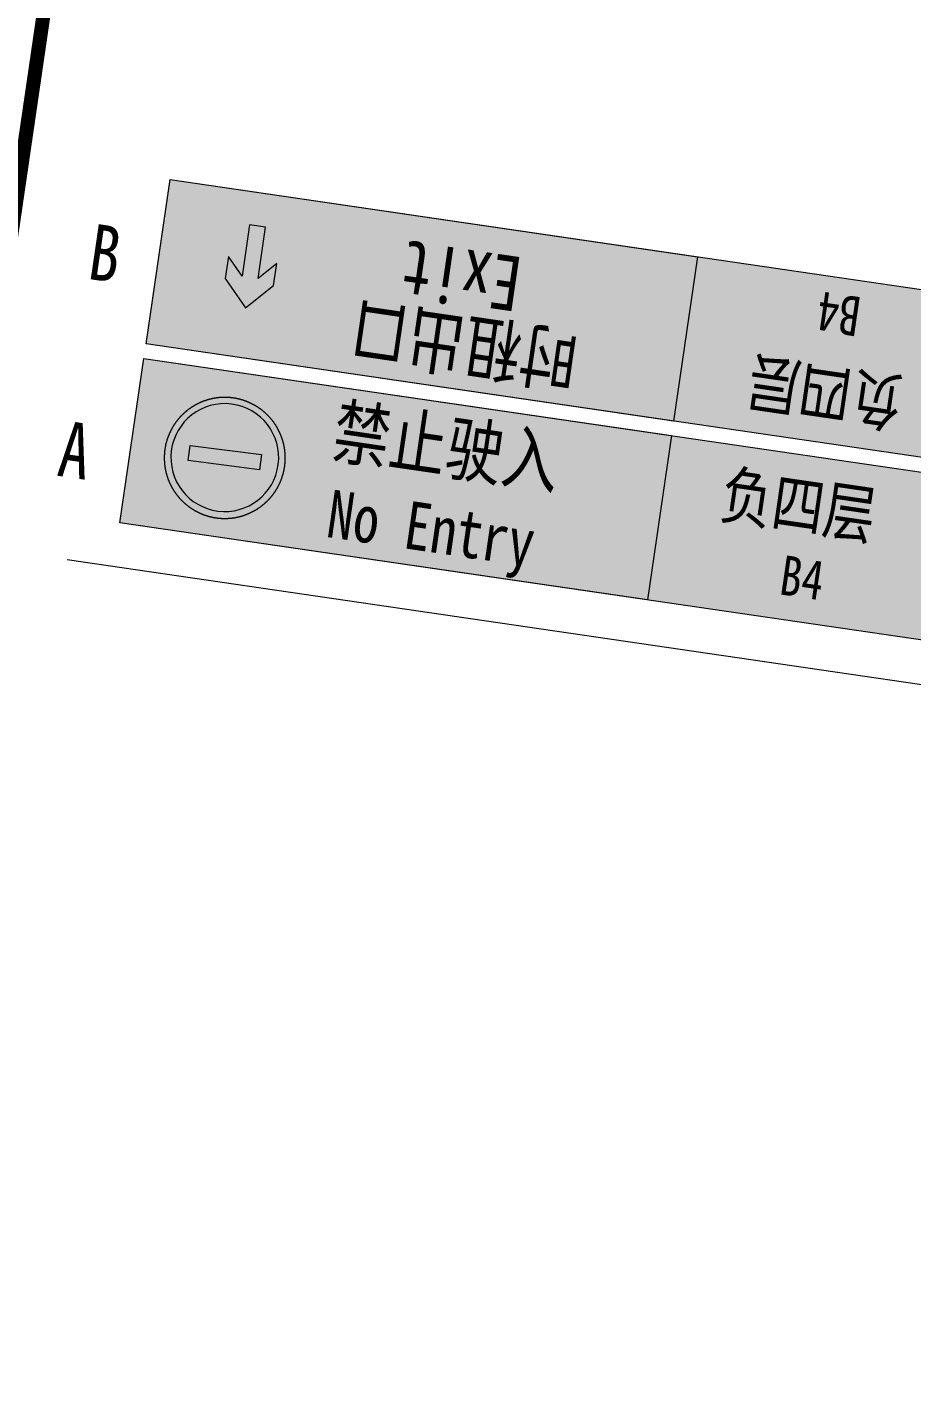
# Model space of a CAD drawing. Header units: inches. Extents: x -414268 to 632271, y -366004 to 318730.
# Drawn here: x -127895 to -108982, y 196803 to 226005 of the extents above; entities that cross this region are included whole.
import ezdxf

# ---------------------------------------------------------------- set-up
doc = ezdxf.new("R2010")
doc.units = ezdxf.units.IN
doc.header["$LTSCALE"] = 1200
doc.header["$MEASUREMENT"] = 0
doc.linetypes.add('DASHED', pattern=[19.049999999999997, 12.7, -6.35])
doc.layers.get('0').update_dxf_attribs({"linetype": 'CONTINUOUS', "lineweight": 0})
for name, color, linetype, lineweight in [('0--PAI--', 7, 'CONTINUOUS', 0), ('0--PAI--RED', 1, 'CONTINUOUS', 0), ('0--灯箱字(黄底黑字)', 7, 'CONTINUOUS', 0), ('PUB_TITLE', 7, 'CONTINUOUS', 0)]:
    doc.layers.add(name, color=color, linetype=linetype, lineweight=lineweight)
doc.layers.add('0--灯箱--字', color=7, linetype='CONTINUOUS', lineweight=0, true_color=0xf7f7f7)
doc.styles.add('-宋体', font='', dxfattribs={"width": 0.8})
doc.styles.get('-宋体').set_extended_font_data('SimSun')

# ---------------------------------------------------------------- blocks, each defined once
blk = doc.blocks.new('_LABEL1')
blk.add_line((-75, 0), (0, 0))
blk = doc.blocks.new('A$C53BB72EC')
at = {"layer": '0--灯箱--字', "true_color": 0xf7f7f7}
blk.add_hatch(color=7, dxfattribs=at).paths.add_polyline_path([(6263.886652779096, -28314.52920469935), (5705.06504685228, -27793.419626765), (5225.644234895473, -27793.41962678659), (5600.054711105098, -28142.56304409566), (4492.694870033767, -28142.56304414553), (4492.694870049396, -28486.49536568977), (5600.054711120494, -28486.4953656399), (5225.644234942301, -28835.63878293225), (5705.065046899661, -28835.63878291062)])
at = {"layer": '0--灯箱--字', "color": 7, "true_color": 0xf7f7f7}
blk.add_lwpolyline([(6263.886652779096, -28314.52920469935), (5705.06504685228, -27793.419626765), (5225.644234895473, -27793.41962678659), (5600.054711105098, -28142.56304409566), (4492.694870033767, -28142.56304414553), (4492.694870049396, -28486.49536568977), (5600.054711120494, -28486.4953656399), (5225.644234942301, -28835.63878293225), (5705.065046899661, -28835.63878291062)], close=True, dxfattribs=at)
blk = doc.blocks.new('A$C36DA1677')
at = {"layer": '0--PAI--RED'}
h = blk.add_hatch(color=256, dxfattribs=at)
edge = h.paths.add_edge_path()
edge.add_arc((119.9999975206229, 119.9999862235272), 120, 0, 360)
h.paths.add_polyline_path([(199.9999975206229, 102.9999862235272), (199.9999975206229, 136.9999862235272), (39.99999752062286, 136.9999862235272), (39.99999752062286, 102.9999862235272)], flags=16)
at = {"layer": '0--PAI--'}
blk.add_lwpolyline([(199.9999975206229, 102.9999862235272), (199.9999975206229, 136.9999862235272), (39.99999752062286, 136.9999862235272), (39.99999752062286, 102.9999862235272)], close=True, dxfattribs=at)
blk.add_circle((119.9999975206229, 119.9999862235272), 120, dxfattribs=at)
blk = doc.blocks.new('A$C443C2777')
at = {"layer": '0--PAI--', "xscale": 9, "yscale": 9, "zscale": 9}
blk.add_blockref('A$C36DA1677', (-1.10760738607496e-05, 0.0002598084975033998), dxfattribs=at)
blk = doc.blocks.new('A$C01A83D55')
at = {"linetype": 'DASHED', "lineweight": 15, "ltscale": 20, "true_color": 0xeff0f0}
h = blk.add_hatch(color=7, dxfattribs=at)
h.paths.add_polyline_path([(0.001749272341839969, 1675.198503647465, 1), (3350.398756567272, 1675.198503647465, 1)])
h.paths.add_polyline_path([(3168.192252922146, 1684.934839963926, -1), (182.2082529173179, 1684.934839963926, -1)], flags=16)
h.paths.add_polyline_path([(2670.528252921341, 1896.442039964268), (2670.528252921341, 1473.427639963584), (679.8722529181225, 1473.427639963584), (679.8722529181225, 1896.442039964268)], flags=0)
at = {"true_color": 0xeff0f0}
blk.add_hatch(color=7, dxfattribs=at).paths.add_polyline_path([(2670.528252921341, 1473.427639963584), (2670.528252921341, 1896.442039964268), (679.8722529181226, 1896.442039964268), (679.8722529181229, 1473.427639963584)])
at = {"linetype": 'DASHED', "lineweight": 15, "ltscale": 20}
blk.add_circle((1675.200252919807, 1675.198503647465), 1675.198503647465, dxfattribs=at)
at = {"xscale": 1.382400000002235, "yscale": 1.382400000002235, "zscale": 1.382400000002235}
blk.add_blockref('A$C443C2777', (182.208299076301, 191.9426522036083), dxfattribs=at)

msp = doc.modelspace()

# ---------------------------------------------------------------- hatches: boundary and pattern name
for points in [[(-113562.6434738708, 221100.6551387457), (-124841.5802399352, 222750.2158556945), (-125355.1630181927, 219238.5732586138), (-114076.2262521283, 217589.0125416651)], [(-114635.0067505663, 213768.3287519799), (-114121.4239722684, 217279.9713491347), (-125400.3607389297, 218929.5320660805), (-125913.9435172051, 215417.8894689225)]]:
    msp.add_hatch(color=250).paths.add_polyline_path(points)
at = {"lineweight": 0, "ltscale": 5}
for points in [[(-108223.4885962239, 216733.0412506448), (-114076.2262578654, 217589.0125478851), (-113562.643479521, 221100.6551448697), (-107709.9058178799, 220244.6838476293)], [(-114121.4239676915, 217279.9713545565), (-108268.6863055925, 216424.0000572752), (-108782.2690839614, 212912.3574600157), (-114635.0067460605, 213768.3287572972)]]:
    msp.add_hatch(color=152, dxfattribs=at).paths.add_polyline_path(points)

# ---------------------------------------------------------------- linework, layer by layer
at = {"color": 250}
for points in [[(-97262.0222414952, 215129.9110327435), (-125355.1630181686, 219238.5732586103), (-124841.5802399352, 222750.2158556945), (-96748.43946326128, 218641.5536298277), (-97262.02224149523, 215129.9110327435)], [(-114076.226253171, 217589.0125420578), (-125355.1630192484, 219238.5732589173), (-124841.5802410182, 222750.2158560019), (-113562.6434749408, 221100.6551391424), (-114076.226253171, 217589.0125420578)], [(-114076.2262531713, 217589.0125420577), (-125355.1630192484, 219238.5732589173), (-124841.5802410184, 222750.2158560019), (-113562.643474941, 221100.6551391424), (-114076.2262531713, 217589.0125420577)], [(-125400.3607384927, 218929.5320663201), (-97307.21996122922, 214820.8698401161), (-97820.80273950478, 211309.2272429582), (-125913.943516768, 215417.8894691621), (-125400.3607384926, 218929.5320663201)], [(-125400.3607389297, 218929.5320660805), (-114121.4239722677, 217279.9713491345), (-114635.0067505433, 213768.3287519767), (-125913.9435172052, 215417.8894689225), (-125400.3607389297, 218929.5320660805)]]:
    msp.add_lwpolyline(points, dxfattribs=at)
at = {"color": 6}
msp.add_lwpolyline([(-87320.69496059089, 208816.3247394067), (-127045.6581624215, 214626.1577173222)], dxfattribs=at)
at = {"layer": 'PUB_TITLE', "const_width": 300.0000000010631}
msp.add_lwpolyline([(-142101.6217603831, 126764.8619227969), (23833.13832360023, 102496.6647077124), (41198.57461346372, 221233.5234440153), (-124736.1854705195, 245501.7206590998)], close=True, dxfattribs=at)

# ---------------------------------------------------------------- block references
at = {"rotation": 261.6793996827759}
msp.add_blockref('A$C53BB72EC', (-94303.82710917768, 222107.153884311), dxfattribs=at)
at = {"linetype": 'DASHED', "lineweight": 15, "ltscale": 20, "xscale": -0.7722624006674728, "yscale": 0.7722624001471557, "zscale": 0.7722623999929205, "rotation": 352.7000547105084}
msp.add_blockref('A$C01A83D55', (-122553.3611759092, 215354.6942693156), dxfattribs=at)
at = {"layer": 'PUB_TITLE', "xscale": 300.0000000010727, "yscale": 300.0000000010696, "zscale": 300.0000000010631, "rotation": 81.67939968338017}
msp.add_blockref('_LABEL1', (-124736.1854705195, 245501.7206590998), dxfattribs=at)

# ---------------------------------------------------------------- texts
at = {"color": 1, "style": '-宋体', "width": 0.8}
for s, p in [('B', (-126636.9063156958, 220634.5363533156)), ('A', (-127282.8604966306, 216426.4887626272))]:
    msp.add_text(s, height=1190.718722742972, rotation=351.6793996837307, dxfattribs=at).set_placement(p)
at = {"layer": '0--灯箱字(黄底黑字)', "color": 7, "true_color": 0xffffff, "style": '-宋体', "width": 0.8}
for s, height, rotation, p in [('Exit', 1169.999999996037, 171.679399684023, (-117265.8829122039, 221080.3256052491)), ('B4', 844.9999999721026, 171.6793996812564, (-110023.9509094378, 220229.6341517833)), ('时租出口', 1115.399999992013, 171.6793996841438, (-116058.9509464286, 219414.6132673617)), ('负四层', 1013.999999966523, 171.6793996812564, (-109117.9779346617, 218461.4520677767)), ('禁止驶入', 1115.399999992013, 351.6793996839027, (-121416.228651733, 216847.507706211)), ('负四层', 1014.000000045223, 351.6793996829062, (-113118.6271299867, 215535.7204098292)), ('No Entry', 1022.449999992678, 351.6793996839027, (-121532.4269893633, 215118.5026999718)), ('B4', 845.0000000376862, 351.6793996829062, (-111840.5647833209, 213891.3178949513))]:
    msp.add_text(s, height=height, rotation=rotation, dxfattribs=at).set_placement(p)

doc.saveas('drawing.dxf')
